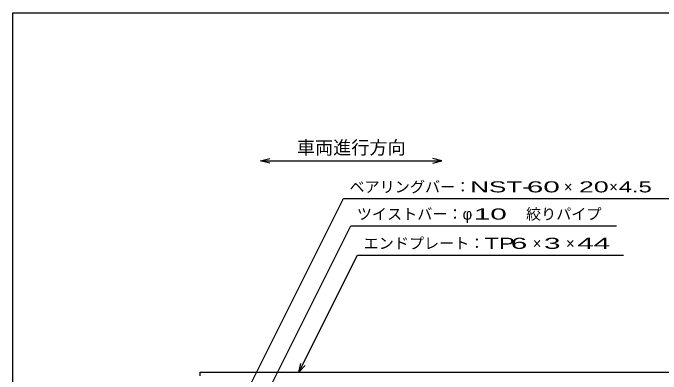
# Model space of a CAD drawing. Units: millimetres, scale not verified. Extents: x -1820 to 1731, y -1282 to 1054.
# Drawn here: x -1729 to -656, y 456 to 1054 of the extents above; entities that cross this region are included whole.
import ezdxf
from ezdxf.enums import TextEntityAlignment as Align

# ---------------------------------------------------------------- set-up
doc = ezdxf.new("R2010")
doc.units = ezdxf.units.MM
doc.header["$LTSCALE"] = 10
for name, color, linetype, lineweight in [('0_2', 150, 'Continuous', 25), ('16', 3, 'Continuous', 25), ('22', 2, 'Continuous', 25)]:
    doc.layers.add(name, color=color, linetype=linetype, lineweight=lineweight)
doc.styles.add('ベクトル', font='')
doc.styles.get('ベクトル').set_extended_font_data('ベクトル')

msp = doc.modelspace()

# ---------------------------------------------------------------- linework, layer by layer
at = {"layer": '0_2'}
for p, q in [((-1729, -1146.5), (-1729, 1053.5)), ((-1729, 1053.5), (1731, 1053.5))]:
    msp.add_line(p, q, dxfattribs=at)
at = {"layer": '16'}
for p, q in [((-1419, 458.5), (-423, 458.5)), ((-1419, 452.5), (-1419, 458.5))]:
    msp.add_line(p, q, dxfattribs=at)
at = {"layer": '22', "color": 4}
for p, q in [((-1319, 808.5), (-1304, 812.5)), ((-1304, 804.5), (-1319, 808.5)), ((-1319, 808.5), (-1019, 808.5)), ((-1019, 808.5), (-1034, 812.5)), ((-1034, 804.5), (-1019, 808.5)), ((-1399, 312), (-1182, 746)), ((-1182, 746), (-642, 746)), ((-1339.25, 362), (-1169.75, 701)), ((-1169.75, 701), (-729.75, 701)), ((-1255.55, 458.5), (-1158.55, 652.5)), ((-1158.55, 652.5), (-718.55, 652.5)), ((-1255.55, 458.5), (-1252.55, 473.1)), ((-1255.55, 458.5), (-1245.55, 469.5))]:
    msp.add_line(p, q, dxfattribs=at)

# ---------------------------------------------------------------- texts
at = {"layer": '22', "style": 'ベクトル'}
for s, height, p in [('車両進行方向', 21.99, (-1259, 830.5)), ('ベアリングバー：', 18.33, (-1172, 765.5)), ('×', 18.33, (-817, 765.5)), ('×', 18.33, (-742, 765.5)), ('ツイストバー：', 18.33, (-1159.75, 720.5)), ('絞りパイプ', 18.33, (-879.75, 720.5)), ('φ', 18.33, (-984.75, 720.5)), ('エンドプレート：', 18.33, (-1148.55, 672)), ('×', 18.33, (-868.55, 672)), ('×', 18.33, (-813.55, 672))]:
    msp.add_text(s, height=height, dxfattribs=at).set_placement(p, align=Align.MIDDLE_LEFT)
for s, width, p in [('NST-', 1.75, (-972, 765.5)), (' 60 ', 2, (-892, 765.5)), ('20', 1.8, (-792, 765.5)), (' 4.5 ', 1.6, (-737, 765.5)), (' 10 ', 2, (-979.75, 720.5)), ('TP', 1.6, (-948.55, 672)), (' 6 ', 2, (-918.55, 672)), (' 3 ', 2, (-863.55, 672)), (' 44 ', 2, (-808.55, 672))]:
    msp.add_text(s, height=18.33, dxfattribs=dict(at, width=width)).set_placement(p, align=Align.MIDDLE_LEFT)

doc.saveas('drawing.dxf')
